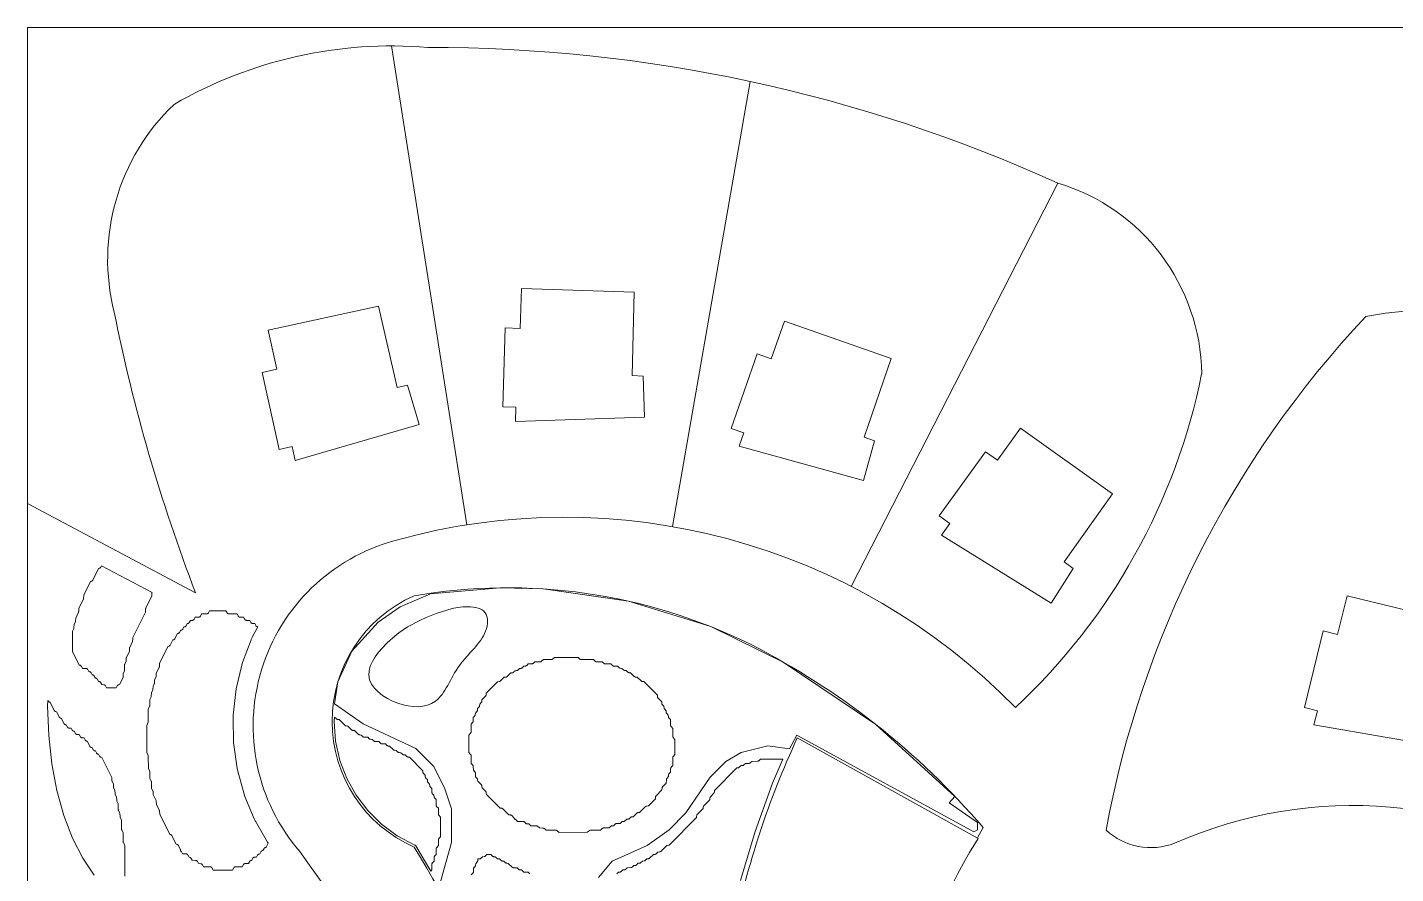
# Model space of a CAD drawing. Header units: inches. Extents: x 36 to 190, y -75 to 56.
# Drawn here: x 91.25 to 107.82, y -0.35 to 9.9 of the extents above; entities that cross this region are included whole.
import ezdxf

# ---------------------------------------------------------------- set-up
doc = ezdxf.new("R2010")
doc.units = ezdxf.units.IN
for name, color, linetype, lineweight in [('01_ORIGINAL_CAD', 7, 'CONTINUOUS', 20), ('02_APPROVED_PDF_OUTLINES', 7, 'CONTINUOUS', 15), ('03_ADDED_AREAS_SAME_COMPOSITION', 7, 'CONTINUOUS', 15), ('04_APPROVED_PERIMETER', 7, 'CONTINUOUS', 15)]:
    doc.layers.add(name, color=color, linetype=linetype, lineweight=lineweight)

# ---------------------------------------------------------------- blocks, each defined once
blk = doc.blocks.new('05_SAND_DOLLAR')
at = {"layer": '01_ORIGINAL_CAD'}
for p, q in [((36.248, 17.906), (36.248, 55.9)), ((36.248, 55.9), (71.442, 55.9))]:
    blk.add_line(p, q, dxfattribs=at)
for points in [[(40.658, 55.675), (41.569, 49.871)], [(45, 55.245), (44.06, 49.85)], [(48.726, 54.013), (46.225, 49.126)], [(38.284, 49.049), (36.248, 50.129)]]:
    blk.add_lwpolyline(points, dxfattribs=at)
for points in [[(43.572, 51.68), (43.598, 52.69), (42.23, 52.734), (42.214, 52.252), (42.035, 52.258), (42.004, 51.303), (42.163, 51.298), (42.158, 51.123), (43.721, 51.177), (43.704, 51.675)], [(40.725, 51.537), (40.502, 52.523), (39.164, 52.23), (39.268, 51.758), (39.093, 51.72), (39.298, 50.787), (39.453, 50.821), (39.491, 50.65), (40.993, 51.087), (40.853, 51.565)], [(46.381, 50.933), (46.709, 51.889), (45.415, 52.34), (45.257, 51.885), (45.088, 51.944), (44.773, 51.041), (44.923, 50.989), (44.866, 50.824), (46.374, 50.409), (46.506, 50.889)], [(48.804, 49.422), (49.389, 50.246), (48.277, 51.045), (47.995, 50.654), (47.85, 50.758), (47.292, 49.982), (47.421, 49.889), (47.319, 49.747), (48.648, 48.921), (48.911, 49.345)], [(53.327, 47.704), (53.561, 48.687), (52.231, 49.012), (52.116, 48.544), (51.942, 48.586), (51.715, 47.658), (51.87, 47.62), (51.829, 47.45), (53.37, 47.181), (53.455, 47.672)]]:
    blk.add_lwpolyline(points, close=True, dxfattribs=at)
for points in [[(44.283, 37.084, 0.090917), (40.931, 45.968, -0.652582), (40.931, 49.011, -0.158741), (45.004, 48.425, -0.098355), (47.824, 46.203), (47.755, 46.078)], [(47.087, 44.63, -0.062406), (47.763, 46.073), (45.572, 47.29, 0.058367), (44.801, 44.944, 0.058367)], [(50.14, 46.014, -0.546754), (57.65, 41.045, 0.171391), (58.184, 40.351, 0.171391)]]:
    blk.add_lwpolyline(points, format="xyb", dxfattribs=at)
for centre, radius, start, end in [((40.658, 50.423), 5.252, 85.2142, 120.0956), ((41.139, 37.317), 18.339, 65.5622, 90.1344), ((39.813, 53.089), 2.593, 133.6015, 194.2753), ((48.026, 51.672), 2.444, 0.7167, 73.3418), ((57.911, 56.571), 21.019, 191.3089, 200.9684), ((61.436, 43.951), 12.326, 136.7478, 169.6154), ((53.373, 47.535), 4.948, 78.6004, 100.6499), ((43.034, 53.196), 7.583, 313.0815, 348.6437), ((42.751, 42.34), 7.624, 44.2289, 105.6047), ((41.312, 47.434), 2.33, 105.2161, 220.7715), ((49.852, 46.755), 0.794, 227.0981, 291.2465), ((22.064, 33.195), 21.619, 354.0583, 36.0319)]:
    blk.add_arc(centre, radius, start, end, dxfattribs=at)
at = {"layer": '02_APPROVED_PDF_OUTLINES'}
for points in [[(42.631, 48.266), (42.918, 48.266), (42.94, 48.246), (42.943, 48.244), (42.945, 48.243), (42.948, 48.241), (42.951, 48.241), (42.954, 48.24), (42.957, 48.24), (43.103, 48.24), (43.126, 48.219), (43.129, 48.218), (43.131, 48.216), (43.134, 48.215), (43.137, 48.214), (43.14, 48.213), (43.143, 48.213), (43.21, 48.213), (43.232, 48.193), (43.235, 48.191), (43.237, 48.189), (43.24, 48.188), (43.243, 48.187), (43.246, 48.187), (43.249, 48.186), (43.315, 48.186), (43.335, 48.167), (43.338, 48.165), (43.34, 48.164), (43.343, 48.162), (43.346, 48.161), (43.349, 48.161), (43.352, 48.16), (43.394, 48.16), (43.412, 48.142), (43.414, 48.14), (43.417, 48.138), (43.421, 48.137), (43.424, 48.136), (43.427, 48.135), (43.447, 48.133), (43.468, 48.114), (43.471, 48.111), (43.474, 48.11), (43.477, 48.108), (43.481, 48.107), (43.484, 48.107), (43.501, 48.106), (43.521, 48.087), (43.524, 48.085), (43.527, 48.083), (43.53, 48.081), (43.534, 48.08), (43.537, 48.08), (43.554, 48.079), (43.598, 48.035), (43.6, 48.033), (43.603, 48.031), (43.607, 48.03), (43.61, 48.028), (43.613, 48.028), (43.633, 48.026), (43.68, 47.98), (43.683, 47.978), (43.685, 47.976), (43.688, 47.975), (43.691, 47.974), (43.694, 47.973), (43.697, 47.973), (43.713, 47.972), (43.877, 47.807), (43.879, 47.787), (43.879, 47.783), (43.88, 47.78), (43.882, 47.777), (43.884, 47.774), (43.886, 47.771), (43.93, 47.727), (43.931, 47.71), (43.931, 47.706), (43.932, 47.703), (43.933, 47.7), (43.935, 47.697), (43.937, 47.694), (43.957, 47.673), (43.959, 47.652), (43.959, 47.649), (43.96, 47.646), (43.962, 47.643), (43.964, 47.64), (43.966, 47.637), (43.983, 47.619), (43.984, 47.602), (43.984, 47.599), (43.985, 47.596), (43.987, 47.592), (43.989, 47.589), (43.991, 47.587), (44.01, 47.566), (44.012, 47.545), (44.013, 47.542), (44.014, 47.538), (44.015, 47.535), (44.017, 47.533), (44.019, 47.53), (44.036, 47.512), (44.037, 47.445), (44.037, 47.442), (44.038, 47.438), (44.039, 47.435), (44.041, 47.432), (44.043, 47.429), (44.063, 47.406), (44.063, 47.311), (44.064, 47.308), (44.064, 47.304), (44.066, 47.301), (44.067, 47.298), (44.07, 47.295), (44.09, 47.272), (44.09, 47.089), (44.071, 47.068), (44.069, 47.066), (44.068, 47.063), (44.066, 47.061), (44.066, 47.058), (44.065, 47.055), (44.065, 47.052), (44.064, 46.954), (44.045, 46.934), (44.043, 46.932), (44.042, 46.929), (44.04, 46.927), (44.039, 46.924), (44.039, 46.921), (44.038, 46.918), (44.038, 46.874), (44.02, 46.857), (44.018, 46.854), (44.016, 46.851), (44.015, 46.848), (44.014, 46.845), (44.013, 46.841), (44.012, 46.821), (43.992, 46.8), (43.99, 46.798), (43.989, 46.795), (43.987, 46.792), (43.986, 46.789), (43.986, 46.786), (43.986, 46.783), (43.985, 46.74), (43.941, 46.696), (43.939, 46.693), (43.937, 46.69), (43.936, 46.687), (43.935, 46.684), (43.934, 46.68), (43.932, 46.66), (43.862, 46.588), (43.86, 46.586), (43.858, 46.583), (43.856, 46.58), (43.855, 46.576), (43.855, 46.573), (43.853, 46.553), (43.769, 46.467), (43.749, 46.465), (43.746, 46.465), (43.742, 46.464), (43.739, 46.462), (43.736, 46.46), (43.734, 46.458), (43.663, 46.387), (43.643, 46.385), (43.64, 46.384), (43.636, 46.383), (43.633, 46.382), (43.63, 46.38), (43.628, 46.378), (43.584, 46.333), (43.567, 46.333), (43.564, 46.332), (43.56, 46.331), (43.557, 46.33), (43.554, 46.328), (43.551, 46.326), (43.531, 46.306), (43.514, 46.306), (43.511, 46.305), (43.507, 46.304), (43.504, 46.303), (43.501, 46.301), (43.498, 46.299), (43.477, 46.279), (43.457, 46.277), (43.454, 46.277), (43.451, 46.276), (43.448, 46.274), (43.445, 46.272), (43.442, 46.27), (43.425, 46.253), (43.382, 46.252), (43.379, 46.252), (43.376, 46.251), (43.373, 46.25), (43.37, 46.249), (43.368, 46.247), (43.365, 46.245), (43.345, 46.225), (43.325, 46.224), (43.321, 46.223), (43.318, 46.222), (43.315, 46.221), (43.312, 46.219), (43.309, 46.216), (43.292, 46.199), (43.226, 46.199), (43.223, 46.199), (43.22, 46.198), (43.217, 46.197), (43.215, 46.196), (43.212, 46.195), (43.21, 46.193), (43.187, 46.172), (43.067, 46.172), (43.064, 46.172), (43.061, 46.171), (43.058, 46.17), (43.055, 46.169), (43.053, 46.168), (43.051, 46.166), (43.028, 46.146), (42.688, 46.145), (42.665, 46.165), (42.663, 46.167), (42.66, 46.169), (42.657, 46.17), (42.654, 46.171), (42.651, 46.172), (42.648, 46.172), (42.529, 46.172), (42.509, 46.191), (42.507, 46.193), (42.504, 46.194), (42.501, 46.196), (42.498, 46.197), (42.495, 46.197), (42.492, 46.198), (42.449, 46.199), (42.426, 46.219), (42.424, 46.221), (42.421, 46.222), (42.418, 46.224), (42.415, 46.225), (42.412, 46.225), (42.409, 46.225), (42.343, 46.225), (42.326, 46.243), (42.324, 46.245), (42.321, 46.247), (42.317, 46.248), (42.314, 46.249), (42.311, 46.25), (42.29, 46.251), (42.267, 46.273), (42.264, 46.274), (42.262, 46.276), (42.259, 46.277), (42.256, 46.278), (42.253, 46.279), (42.25, 46.279), (42.184, 46.279), (42.167, 46.296), (42.164, 46.298), (42.162, 46.3), (42.159, 46.301), (42.156, 46.303), (42.152, 46.303), (42.152, 46.303), (42.152, 46.304), (42.151, 46.307), (42.15, 46.31), (42.148, 46.313), (42.147, 46.316), (42.144, 46.319), (42.114, 46.35), (42.111, 46.352), (42.108, 46.354), (42.105, 46.355), (42.102, 46.356), (42.098, 46.357), (42.079, 46.359), (42.007, 46.43), (42.005, 46.432), (42.002, 46.434), (41.999, 46.436), (41.995, 46.437), (41.992, 46.437), (41.972, 46.439), (41.808, 46.605), (41.806, 46.625), (41.805, 46.628), (41.804, 46.632), (41.803, 46.635), (41.801, 46.638), (41.799, 46.64), (41.754, 46.685), (41.753, 46.706), (41.752, 46.709), (41.751, 46.712), (41.75, 46.715), (41.748, 46.718), (41.746, 46.721), (41.702, 46.766), (41.701, 46.782), (41.7, 46.786), (41.7, 46.789), (41.698, 46.793), (41.696, 46.796), (41.694, 46.798), (41.675, 46.819), (41.674, 46.862), (41.674, 46.865), (41.673, 46.868), (41.672, 46.871), (41.671, 46.874), (41.669, 46.876), (41.667, 46.879), (41.649, 46.899), (41.647, 46.943), (41.647, 46.946), (41.647, 46.949), (41.646, 46.952), (41.644, 46.954), (41.643, 46.957), (41.641, 46.959), (41.622, 46.979), (41.622, 47.074), (41.621, 47.077), (41.621, 47.081), (41.619, 47.084), (41.618, 47.087), (41.615, 47.09), (41.595, 47.113), (41.595, 47.205), (41.595, 47.324), (41.615, 47.347), (41.617, 47.349), (41.619, 47.353), (41.62, 47.356), (41.621, 47.359), (41.621, 47.363), (41.621, 47.457), (41.64, 47.477), (41.642, 47.48), (41.643, 47.482), (41.645, 47.485), (41.646, 47.488), (41.646, 47.491), (41.646, 47.494), (41.647, 47.537), (41.664, 47.555), (41.667, 47.558), (41.668, 47.561), (41.67, 47.564), (41.671, 47.567), (41.671, 47.57), (41.673, 47.591), (41.693, 47.612), (41.695, 47.614), (41.697, 47.617), (41.698, 47.621), (41.699, 47.624), (41.699, 47.628), (41.7, 47.645), (41.717, 47.662), (41.72, 47.665), (41.721, 47.668), (41.723, 47.671), (41.724, 47.674), (41.724, 47.678), (41.726, 47.698), (41.745, 47.719), (41.748, 47.722), (41.75, 47.725), (41.751, 47.728), (41.752, 47.732), (41.752, 47.735), (41.753, 47.752), (41.797, 47.797), (41.799, 47.799), (41.801, 47.802), (41.802, 47.805), (41.803, 47.809), (41.804, 47.812), (41.805, 47.832), (41.943, 47.971), (41.962, 47.973), (41.966, 47.974), (41.969, 47.975), (41.972, 47.976), (41.975, 47.978), (41.978, 47.98), (42.022, 48.025), (42.042, 48.027), (42.045, 48.027), (42.049, 48.028), (42.052, 48.03), (42.055, 48.032), (42.057, 48.034), (42.101, 48.078), (42.118, 48.079), (42.121, 48.079), (42.125, 48.08), (42.128, 48.082), (42.131, 48.084), (42.134, 48.086), (42.154, 48.105), (42.171, 48.106), (42.174, 48.106), (42.178, 48.107), (42.181, 48.109), (42.184, 48.111), (42.187, 48.113), (42.207, 48.132), (42.224, 48.133), (42.227, 48.133), (42.231, 48.134), (42.234, 48.136), (42.237, 48.137), (42.24, 48.14), (42.261, 48.159), (42.28, 48.161), (42.284, 48.162), (42.287, 48.163), (42.29, 48.164), (42.293, 48.166), (42.296, 48.168), (42.313, 48.186), (42.356, 48.187), (42.359, 48.187), (42.362, 48.187), (42.365, 48.188), (42.368, 48.19), (42.37, 48.191), (42.372, 48.193), (42.392, 48.212), (42.459, 48.213), (42.462, 48.213), (42.465, 48.213), (42.467, 48.214), (42.47, 48.215), (42.473, 48.217), (42.475, 48.219), (42.498, 48.239), (42.591, 48.24), (42.594, 48.24), (42.597, 48.24), (42.6, 48.241), (42.603, 48.242), (42.605, 48.244), (42.608, 48.246)], [(39.967, 47.543), (39.969, 47.542), (39.992, 47.521), (39.995, 47.518), (39.998, 47.517), (40.001, 47.515), (40.004, 47.514), (40.008, 47.514), (40.024, 47.513), (40.095, 47.442), (40.098, 47.44), (40.101, 47.438), (40.104, 47.436), (40.107, 47.435), (40.111, 47.435), (40.13, 47.433), (40.175, 47.388), (40.177, 47.386), (40.18, 47.384), (40.184, 47.383), (40.187, 47.382), (40.19, 47.381), (40.21, 47.379), (40.257, 47.333), (40.26, 47.331), (40.262, 47.33), (40.265, 47.328), (40.268, 47.327), (40.271, 47.326), (40.274, 47.326), (40.291, 47.325), (40.314, 47.305), (40.317, 47.303), (40.319, 47.301), (40.322, 47.3), (40.325, 47.299), (40.328, 47.299), (40.331, 47.298), (40.37, 47.298), (40.387, 47.281), (40.39, 47.279), (40.393, 47.277), (40.396, 47.276), (40.399, 47.275), (40.403, 47.274), (40.423, 47.272), (40.444, 47.253), (40.446, 47.251), (40.449, 47.249), (40.451, 47.248), (40.454, 47.247), (40.457, 47.246), (40.46, 47.246), (40.504, 47.245), (40.527, 47.224), (40.529, 47.223), (40.532, 47.221), (40.534, 47.22), (40.537, 47.219), (40.54, 47.218), (40.543, 47.218), (40.583, 47.218), (40.603, 47.199), (40.606, 47.197), (40.609, 47.195), (40.612, 47.193), (40.616, 47.193), (40.619, 47.192), (40.635, 47.191), (40.68, 47.147), (40.682, 47.145), (40.685, 47.143), (40.688, 47.142), (40.692, 47.141), (40.695, 47.14), (40.715, 47.138), (40.736, 47.119), (40.739, 47.116), (40.742, 47.114), (40.745, 47.113), (40.748, 47.112), (40.752, 47.112), (40.769, 47.111), (40.789, 47.092), (40.792, 47.09), (40.795, 47.088), (40.798, 47.086), (40.802, 47.085), (40.805, 47.085), (40.822, 47.084), (40.842, 47.065), (40.845, 47.063), (40.848, 47.061), (40.851, 47.059), (40.855, 47.059), (40.858, 47.058), (40.875, 47.057), (41.038, 46.892), (41.039, 46.876), (41.039, 46.872), (41.04, 46.869), (41.042, 46.865), (41.043, 46.862), (41.046, 46.86), (41.065, 46.839), (41.067, 46.818), (41.068, 46.815), (41.069, 46.812), (41.07, 46.808), (41.072, 46.806), (41.074, 46.803), (41.092, 46.785), (41.092, 46.768), (41.093, 46.765), (41.094, 46.761), (41.095, 46.758), (41.097, 46.755), (41.099, 46.752), (41.119, 46.731), (41.12, 46.711), (41.121, 46.708), (41.122, 46.704), (41.123, 46.701), (41.125, 46.698), (41.127, 46.696), (41.145, 46.678), (41.146, 46.635), (41.146, 46.632), (41.147, 46.629), (41.147, 46.626), (41.149, 46.623), (41.15, 46.62), (41.152, 46.618), (41.172, 46.597), (41.174, 46.577), (41.174, 46.573), (41.175, 46.57), (41.177, 46.567), (41.179, 46.564), (41.181, 46.562), (41.198, 46.544), (41.198, 46.477), (41.198, 46.473), (41.199, 46.47), (41.2, 46.467), (41.202, 46.463), (41.204, 46.461), (41.225, 46.437), (41.225, 46.37), (41.225, 46.366), (41.226, 46.362), (41.227, 46.359), (41.229, 46.356), (41.231, 46.353), (41.251, 46.33), (41.252, 46.093), (41.232, 46.07), (41.23, 46.067), (41.228, 46.064), (41.227, 46.06), (41.226, 46.057), (41.226, 46.053), (41.225, 45.986), (41.205, 45.962), (41.203, 45.96), (41.201, 45.956), (41.2, 45.953), (41.199, 45.95), (41.199, 45.946), (41.199, 45.879), (41.18, 45.858), (41.178, 45.856), (41.177, 45.854), (41.176, 45.851), (41.175, 45.848), (41.174, 45.845), (41.174, 45.842), (41.173, 45.798), (41.153, 45.775), (41.15, 45.772), (41.149, 45.769), (41.147, 45.765), (41.147, 45.762), (41.146, 45.758), (41.146, 45.691), (41.132, 45.675), (40.952, 45.981), (40.95, 45.984), (40.948, 45.987), (40.945, 45.989), (40.942, 45.991), (40.728, 46.104), (40.537, 46.245), (40.37, 46.409), (40.229, 46.595), (40.116, 46.799), (40.032, 47.018), (39.981, 47.25), (39.963, 47.49)]]:
    blk.add_lwpolyline(points, close=True, dxfattribs=at)
for points in [[(43.386, 45.644), (43.406, 45.664), (43.423, 45.664), (43.426, 45.665), (43.43, 45.666), (43.433, 45.667), (43.436, 45.669), (43.439, 45.671), (43.46, 45.691), (43.48, 45.693), (43.483, 45.693), (43.486, 45.694), (43.49, 45.696), (43.492, 45.698), (43.495, 45.7), (43.512, 45.717), (43.555, 45.718), (43.558, 45.718), (43.561, 45.719), (43.564, 45.72), (43.567, 45.721), (43.569, 45.723), (43.572, 45.725), (43.592, 45.744), (43.609, 45.745), (43.612, 45.745), (43.616, 45.746), (43.619, 45.748), (43.622, 45.75), (43.625, 45.752), (43.645, 45.771), (43.662, 45.772), (43.665, 45.772), (43.669, 45.773), (43.672, 45.775), (43.675, 45.777), (43.678, 45.779), (43.698, 45.798), (43.718, 45.8), (43.722, 45.801), (43.725, 45.802), (43.728, 45.803), (43.731, 45.805), (43.734, 45.807), (43.751, 45.825), (43.768, 45.826), (43.771, 45.826), (43.774, 45.827), (43.777, 45.828), (43.779, 45.829), (43.782, 45.831), (43.784, 45.833), (43.831, 45.879), (43.847, 45.879), (43.851, 45.88), (43.854, 45.881), (43.858, 45.882), (43.861, 45.884), (43.863, 45.886), (43.884, 45.906), (43.904, 45.908), (43.907, 45.908), (43.911, 45.909), (43.914, 45.911), (43.917, 45.913), (43.919, 45.915), (43.991, 45.987), (44.014, 45.99), (44.017, 45.991), (44.02, 45.992), (44.023, 45.994), (44.025, 45.995), (44.028, 45.998), (44.346, 46.32), (44.348, 46.322), (44.35, 46.325), (44.351, 46.328), (44.352, 46.331), (44.353, 46.334), (44.356, 46.357), (44.427, 46.43), (44.429, 46.432), (44.431, 46.435), (44.433, 46.438), (44.434, 46.442), (44.434, 46.445), (44.436, 46.465), (44.507, 46.537), (44.509, 46.54), (44.511, 46.543), (44.512, 46.546), (44.513, 46.549), (44.514, 46.553), (44.515, 46.573), (44.561, 46.62), (44.563, 46.623), (44.565, 46.625), (44.566, 46.628), (44.567, 46.631), (44.568, 46.634), (44.568, 46.637), (44.569, 46.653), (44.838, 46.926), (44.854, 46.927), (44.857, 46.927), (44.861, 46.928), (44.864, 46.93), (44.867, 46.932), (44.87, 46.934), (44.891, 46.954), (44.911, 46.955), (44.914, 46.956), (44.917, 46.957), (44.921, 46.958), (44.923, 46.96), (44.926, 46.963), (44.943, 46.98), (44.986, 46.981), (44.989, 46.981), (44.992, 46.982), (44.995, 46.983), (44.998, 46.984), (45, 46.986), (45.003, 46.988), (45.022, 47.006), (45.089, 47.007), (45.092, 47.007), (45.095, 47.008), (45.098, 47.008), (45.1, 47.01), (45.103, 47.011), (45.105, 47.013), (45.128, 47.033), (45.397, 47.034), (45.272, 46.743), (45.272, 46.742), (45.061, 46.158), (45.061, 46.157), (44.885, 45.564)], [(41.624, 45.632), (41.643, 45.652), (41.645, 45.655), (41.647, 45.657), (41.648, 45.66), (41.649, 45.663), (41.65, 45.666), (41.65, 45.669), (41.651, 45.713), (41.67, 45.733), (41.672, 45.736), (41.674, 45.739), (41.675, 45.742), (41.676, 45.745), (41.676, 45.749), (41.677, 45.766), (41.696, 45.787), (41.698, 45.789), (41.7, 45.792), (41.701, 45.796), (41.702, 45.799), (41.703, 45.803), (41.703, 45.819), (41.708, 45.824), (41.728, 45.826), (41.731, 45.826), (41.734, 45.827), (41.737, 45.829), (41.74, 45.831), (41.743, 45.833), (41.761, 45.851), (41.781, 45.853), (41.784, 45.853), (41.787, 45.854), (41.79, 45.856), (41.793, 45.857), (41.796, 45.86), (41.813, 45.877), (41.86, 45.877), (41.88, 45.858), (41.882, 45.856), (41.885, 45.854), (41.889, 45.852), (41.892, 45.852), (41.896, 45.851), (41.912, 45.85), (41.933, 45.831), (41.936, 45.829), (41.939, 45.827), (41.942, 45.826), (41.945, 45.825), (41.949, 45.824), (41.966, 45.824), (41.986, 45.804), (41.989, 45.802), (41.992, 45.8), (41.995, 45.799), (41.998, 45.798), (42.002, 45.798), (42.019, 45.797), (42.039, 45.778), (42.042, 45.775), (42.045, 45.773), (42.048, 45.772), (42.052, 45.771), (42.055, 45.771), (42.072, 45.77), (42.119, 45.724), (42.121, 45.722), (42.124, 45.72), (42.126, 45.719), (42.129, 45.718), (42.132, 45.717), (42.135, 45.717), (42.178, 45.716), (42.195, 45.699), (42.198, 45.697), (42.201, 45.695), (42.204, 45.693), (42.207, 45.692), (42.211, 45.692), (42.231, 45.69), (42.252, 45.67), (42.254, 45.668), (42.257, 45.667), (42.259, 45.665), (42.262, 45.664), (42.265, 45.664), (42.268, 45.664), (42.311, 45.663), (42.331, 45.644)]]:
    blk.add_lwpolyline(points, dxfattribs=at)
blk.add_open_spline([(41.583, 48.88), (41.67, 48.88), (41.753, 48.861), (41.792, 48.807), (41.831, 48.753), (41.827, 48.664), (41.797, 48.584), (41.74, 48.432), (41.586, 48.315), (41.48, 48.167), (41.368, 48.013), (41.31, 47.824), (41.189, 47.734), (41.074, 47.648), (40.902, 47.652), (40.736, 47.711), (40.561, 47.774), (40.391, 47.898), (40.382, 48.049), (40.374, 48.192), (40.512, 48.36), (40.645, 48.48), (40.783, 48.605), (40.916, 48.678), (41.078, 48.748), (41.234, 48.816), (41.417, 48.881), (41.583, 48.88)], degree=3, knots=[0, 0, 0, 0, 0.064087, 0.064087, 0.064087, 0.127767, 0.127767, 0.127767, 0.250022, 0.250022, 0.250022, 0.378226, 0.378226, 0.378226, 0.499964, 0.499964, 0.499964, 0.627933, 0.627933, 0.627933, 0.750468, 0.750468, 0.750468, 0.878017, 0.878017, 0.878017, 1, 1, 1, 1], dxfattribs=at)
at = {"layer": '03_ADDED_AREAS_SAME_COMPOSITION'}
for points in [[(37.758, 49.051), (37.758, 49.051), (37.757, 49.048), (37.757, 49.044), (37.756, 49.011), (37.682, 48.861), (37.681, 48.858), (37.68, 48.854), (37.68, 48.851), (37.678, 48.814), (37.526, 48.505), (37.525, 48.502), (37.524, 48.499), (37.524, 48.495), (37.522, 48.458), (37.487, 48.387), (37.486, 48.384), (37.485, 48.38), (37.485, 48.377), (37.483, 48.34), (37.447, 48.264), (37.446, 48.261), (37.445, 48.258), (37.445, 48.254), (37.444, 48.221), (37.428, 48.185), (37.427, 48.182), (37.426, 48.178), (37.426, 48.175), (37.425, 48.102), (37.409, 48.067), (37.407, 48.064), (37.406, 48.06), (37.406, 48.057), (37.406, 48.024), (37.362, 47.936), (37.357, 47.935), (37.354, 47.935), (37.351, 47.934), (37.348, 47.933), (37.345, 47.931), (37.343, 47.929), (37.341, 47.927), (37.339, 47.925), (37.337, 47.922), (37.324, 47.897), (37.285, 47.897), (37.208, 47.897), (37.195, 47.922), (37.193, 47.924), (37.191, 47.927), (37.189, 47.929), (37.186, 47.931), (37.183, 47.933), (37.18, 47.934), (37.177, 47.935), (37.174, 47.935), (37.15, 47.936), (37.138, 47.959), (37.137, 47.961), (37.134, 47.964), (37.132, 47.966), (37.129, 47.968), (37.127, 47.97), (37.123, 47.971), (37.12, 47.972), (37.111, 47.974), (37.097, 48), (37.095, 48.003), (37.093, 48.006), (37.091, 48.008), (37.089, 48.01), (37.086, 48.011), (37.083, 48.012), (37.08, 48.013), (37.077, 48.014), (37.071, 48.014), (37.058, 48.04), (37.056, 48.043), (37.054, 48.045), (37.052, 48.047), (37.05, 48.049), (37.047, 48.051), (37.044, 48.052), (37.041, 48.053), (37.038, 48.053), (37.032, 48.054), (37.019, 48.079), (37.017, 48.082), (37.015, 48.084), (37.013, 48.087), (37.011, 48.088), (37.008, 48.09), (37.005, 48.091), (37.002, 48.092), (36.999, 48.093), (36.993, 48.093), (36.98, 48.119), (36.978, 48.121), (36.976, 48.124), (36.974, 48.126), (36.971, 48.128), (36.968, 48.13), (36.965, 48.131), (36.962, 48.132), (36.958, 48.132), (36.915, 48.133), (36.902, 48.158), (36.9, 48.161), (36.898, 48.163), (36.896, 48.165), (36.893, 48.167), (36.891, 48.169), (36.888, 48.17), (36.885, 48.171), (36.882, 48.171), (36.877, 48.172), (36.794, 48.338), (36.794, 48.585), (36.809, 48.616), (36.81, 48.619), (36.811, 48.622), (36.811, 48.626), (36.813, 48.663), (36.83, 48.699), (36.831, 48.702), (36.832, 48.706), (36.832, 48.709), (36.833, 48.742), (36.867, 48.813), (36.869, 48.816), (36.869, 48.82), (36.87, 48.823), (36.871, 48.861), (36.926, 48.971), (36.927, 48.974), (36.928, 48.978), (36.928, 48.981), (36.93, 49.019), (37.013, 49.187), (37.022, 49.189), (37.025, 49.189), (37.028, 49.191), (37.031, 49.192), (37.033, 49.194), (37.036, 49.197), (37.038, 49.199), (37.039, 49.202), (37.11, 49.345), (37.119, 49.347), (37.122, 49.347), (37.125, 49.349), (37.128, 49.35), (37.131, 49.352), (37.133, 49.355), (37.135, 49.357), (37.137, 49.36), (37.145, 49.376)], [(38.103, 45.92), (38.102, 45.931), (38.102, 45.934), (38.101, 45.938), (38.1, 45.941), (38.077, 45.986), (38.075, 45.989), (38.073, 45.992), (38.071, 45.994), (38.068, 45.996), (38.065, 45.998), (38.062, 45.999), (38.059, 46), (38.05, 46.001), (37.999, 46.105), (37.997, 46.107), (37.995, 46.11), (37.993, 46.112), (37.99, 46.114), (37.987, 46.116), (37.984, 46.117), (37.981, 46.118), (37.972, 46.12), (37.85, 46.367), (37.848, 46.404), (37.848, 46.407), (37.847, 46.411), (37.845, 46.414), (37.81, 46.485), (37.809, 46.522), (37.808, 46.526), (37.808, 46.529), (37.806, 46.532), (37.771, 46.603), (37.771, 46.636), (37.77, 46.64), (37.77, 46.643), (37.768, 46.646), (37.752, 46.682), (37.751, 46.754), (37.751, 46.758), (37.75, 46.761), (37.749, 46.765), (37.732, 46.8), (37.731, 46.873), (37.731, 46.876), (37.73, 46.88), (37.729, 46.883), (37.713, 46.918), (37.712, 47.066), (37.712, 47.069), (37.711, 47.073), (37.71, 47.076), (37.693, 47.115), (37.693, 47.259), (37.693, 47.442), (37.71, 47.481), (37.711, 47.485), (37.712, 47.488), (37.712, 47.491), (37.712, 47.639), (37.728, 47.674), (37.73, 47.677), (37.73, 47.681), (37.731, 47.684), (37.731, 47.757), (37.747, 47.788), (37.748, 47.792), (37.749, 47.795), (37.749, 47.798), (37.751, 47.836), (37.767, 47.872), (37.768, 47.875), (37.769, 47.878), (37.769, 47.882), (37.77, 47.915), (37.785, 47.946), (37.787, 47.95), (37.788, 47.953), (37.788, 47.956), (37.789, 47.994), (37.806, 48.03), (37.807, 48.033), (37.808, 48.036), (37.808, 48.04), (37.809, 48.073), (37.844, 48.144), (37.845, 48.147), (37.846, 48.15), (37.846, 48.154), (37.848, 48.191), (37.95, 48.399), (37.959, 48.4), (37.962, 48.401), (37.965, 48.403), (37.968, 48.404), (37.971, 48.406), (37.973, 48.408), (37.975, 48.411), (37.977, 48.414), (38.009, 48.478), (38.018, 48.48), (38.021, 48.48), (38.024, 48.482), (38.027, 48.483), (38.029, 48.485), (38.032, 48.488), (38.034, 48.49), (38.035, 48.493), (38.067, 48.556), (38.072, 48.556), (38.075, 48.557), (38.078, 48.558), (38.081, 48.559), (38.084, 48.56), (38.086, 48.562), (38.088, 48.564), (38.09, 48.567), (38.092, 48.569), (38.105, 48.595), (38.111, 48.596), (38.114, 48.596), (38.117, 48.597), (38.12, 48.598), (38.123, 48.6), (38.125, 48.602), (38.127, 48.604), (38.129, 48.606), (38.131, 48.609), (38.144, 48.635), (38.15, 48.635), (38.153, 48.636), (38.156, 48.637), (38.159, 48.638), (38.162, 48.639), (38.164, 48.641), (38.166, 48.643), (38.168, 48.646), (38.17, 48.649), (38.184, 48.676), (38.193, 48.677), (38.196, 48.678), (38.199, 48.679), (38.202, 48.681), (38.205, 48.683), (38.207, 48.685), (38.209, 48.688), (38.211, 48.691), (38.222, 48.713), (38.246, 48.714), (38.25, 48.715), (38.253, 48.715), (38.256, 48.717), (38.259, 48.718), (38.261, 48.72), (38.264, 48.722), (38.266, 48.725), (38.267, 48.728), (38.28, 48.752), (38.321, 48.753), (38.325, 48.753), (38.328, 48.753), (38.331, 48.755), (38.334, 48.756), (38.337, 48.758), (38.339, 48.76), (38.341, 48.763), (38.343, 48.765), (38.358, 48.792), (38.419, 48.792), (38.422, 48.792), (38.425, 48.793), (38.428, 48.794), (38.431, 48.796), (38.434, 48.797), (38.437, 48.8), (38.439, 48.802), (38.44, 48.805), (38.455, 48.831), (38.651, 48.832), (38.666, 48.805), (38.668, 48.803), (38.67, 48.8), (38.672, 48.798), (38.675, 48.796), (38.678, 48.795), (38.681, 48.793), (38.684, 48.793), (38.687, 48.793), (38.788, 48.792), (38.802, 48.766), (38.804, 48.763), (38.806, 48.761), (38.809, 48.759), (38.812, 48.757), (38.814, 48.755), (38.818, 48.754), (38.821, 48.754), (38.824, 48.753), (38.866, 48.753), (38.881, 48.727), (38.882, 48.724), (38.884, 48.721), (38.887, 48.719), (38.89, 48.717), (38.893, 48.716), (38.896, 48.715), (38.899, 48.714), (38.902, 48.714), (38.943, 48.714), (38.956, 48.689), (38.958, 48.686), (38.96, 48.684), (38.962, 48.682), (38.965, 48.68), (38.968, 48.678), (38.971, 48.677), (38.974, 48.676), (38.977, 48.676), (39.001, 48.675), (39.013, 48.652), (39.014, 48.649), (39.016, 48.647), (39.019, 48.645), (39.021, 48.643), (39.024, 48.641), (39.027, 48.64), (39.031, 48.639), (39.04, 48.637), (39.04, 48.637), (38.972, 48.509), (38.971, 48.507), (38.96, 48.482), (38.959, 48.48), (38.854, 48.202), (38.854, 48.201), (38.846, 48.174), (38.845, 48.172), (38.776, 47.883), (38.776, 47.881), (38.771, 47.854), (38.771, 47.852), (38.74, 47.56), (38.74, 47.558), (38.739, 47.53), (38.739, 47.529), (38.745, 47.237), (38.745, 47.236), (38.747, 47.208), (38.747, 47.207), (38.789, 46.919), (38.789, 46.917), (38.795, 46.89), (38.795, 46.889), (38.873, 46.609), (38.873, 46.607), (38.882, 46.581), (38.883, 46.58), (38.995, 46.31), (38.996, 46.309), (39.008, 46.284), (39.009, 46.283), (39.155, 46.028), (39.156, 46.026), (39.164, 46.013), (39.14, 45.965), (39.135, 45.964), (39.132, 45.964), (39.129, 45.963), (39.126, 45.962), (39.123, 45.96), (39.121, 45.958), (39.119, 45.956), (39.117, 45.954), (39.115, 45.951), (39.101, 45.925), (39.096, 45.925), (39.093, 45.924), (39.09, 45.923), (39.087, 45.922), (39.084, 45.921), (39.082, 45.919), (39.08, 45.917), (39.078, 45.914), (39.076, 45.911), (39.062, 45.884), (39.053, 45.883), (39.05, 45.882), (39.046, 45.881), (39.044, 45.879), (39.041, 45.877), (39.039, 45.875), (39.037, 45.872), (39.035, 45.869), (39.024, 45.847), (38.999, 45.846), (38.996, 45.845), (38.993, 45.845), (38.99, 45.843), (38.987, 45.842), (38.985, 45.84), (38.982, 45.838), (38.98, 45.835), (38.978, 45.832), (38.964, 45.805), (38.955, 45.804), (38.952, 45.803), (38.949, 45.802), (38.946, 45.8), (38.943, 45.798), (38.941, 45.796), (38.939, 45.793), (38.937, 45.79), (38.926, 45.768), (38.885, 45.768), (38.882, 45.768), (38.879, 45.767), (38.876, 45.766), (38.873, 45.764), (38.87, 45.763), (38.868, 45.76), (38.866, 45.758), (38.864, 45.755), (38.849, 45.729), (38.768, 45.728), (38.765, 45.728), (38.762, 45.727), (38.759, 45.726), (38.756, 45.725), (38.753, 45.723), (38.751, 45.721), (38.749, 45.718), (38.747, 45.715), (38.732, 45.689), (38.497, 45.689), (38.482, 45.715), (38.481, 45.718), (38.478, 45.72), (38.476, 45.723), (38.473, 45.724), (38.47, 45.726), (38.467, 45.727), (38.464, 45.728), (38.461, 45.728), (38.381, 45.728), (38.368, 45.752), (38.366, 45.755), (38.364, 45.758), (38.362, 45.76), (38.359, 45.762), (38.356, 45.764), (38.353, 45.765), (38.35, 45.765), (38.347, 45.766), (38.322, 45.767), (38.307, 45.794), (38.305, 45.796), (38.303, 45.799), (38.3, 45.801), (38.298, 45.803), (38.295, 45.804), (38.292, 45.806), (38.288, 45.806), (38.285, 45.806), (38.244, 45.807), (38.233, 45.829), (38.231, 45.832), (38.229, 45.834), (38.227, 45.837), (38.224, 45.838), (38.221, 45.84), (38.218, 45.841), (38.215, 45.842), (38.206, 45.844), (38.19, 45.873), (38.188, 45.875), (38.186, 45.878), (38.183, 45.88), (38.18, 45.882), (38.178, 45.883), (38.174, 45.884), (38.171, 45.885), (38.168, 45.885), (38.127, 45.885), (38.116, 45.908), (38.114, 45.91), (38.113, 45.913), (38.11, 45.915), (38.108, 45.917), (38.106, 45.918)]]:
    blk.add_lwpolyline(points, close=True, dxfattribs=at)
blk.add_lwpolyline([(37.058, 45.625), (36.918, 45.831), (36.795, 46.074), (36.69, 46.35), (36.606, 46.652), (36.544, 46.978), (36.506, 47.321), (36.493, 47.678), (36.495, 47.744), (36.498, 47.738), (36.5, 47.736), (36.502, 47.733), (36.504, 47.731), (36.506, 47.729), (36.509, 47.727), (36.512, 47.726), (36.515, 47.725), (36.518, 47.725), (36.523, 47.725), (36.574, 47.622), (36.576, 47.62), (36.578, 47.617), (36.58, 47.615), (36.583, 47.613), (36.586, 47.611), (36.589, 47.61), (36.592, 47.609), (36.601, 47.607), (36.633, 47.544), (36.634, 47.541), (36.636, 47.538), (36.639, 47.536), (36.641, 47.534), (36.644, 47.532), (36.647, 47.531), (36.651, 47.53), (36.659, 47.529), (36.693, 47.462), (36.695, 47.46), (36.697, 47.457), (36.699, 47.455), (36.702, 47.453), (36.704, 47.452), (36.707, 47.45), (36.71, 47.449), (36.713, 47.449), (36.719, 47.448), (36.735, 47.421), (36.737, 47.418), (36.739, 47.416), (36.741, 47.414), (36.744, 47.412), (36.747, 47.41), (36.75, 47.409), (36.753, 47.408), (36.756, 47.408), (36.778, 47.408), (36.789, 47.386), (36.791, 47.383), (36.793, 47.38), (36.795, 47.378), (36.798, 47.376), (36.801, 47.375), (36.804, 47.373), (36.807, 47.373), (36.816, 47.371), (36.83, 47.344), (36.832, 47.341), (36.834, 47.339), (36.836, 47.336), (36.839, 47.335), (36.842, 47.333), (36.845, 47.332), (36.848, 47.331), (36.851, 47.331), (36.876, 47.33), (36.891, 47.303), (36.893, 47.3), (36.895, 47.298), (36.898, 47.295), (36.9, 47.293), (36.903, 47.292), (36.906, 47.291), (36.909, 47.29), (36.913, 47.29), (36.934, 47.29), (36.947, 47.265), (36.949, 47.263), (36.951, 47.26), (36.953, 47.258), (36.956, 47.256), (36.958, 47.254), (36.961, 47.253), (36.964, 47.252), (36.967, 47.252), (36.973, 47.252), (37.004, 47.189), (37.005, 47.186), (37.008, 47.183), (37.01, 47.181), (37.013, 47.179), (37.015, 47.177), (37.019, 47.176), (37.022, 47.175), (37.031, 47.174), (37.045, 47.147), (37.047, 47.144), (37.049, 47.142), (37.051, 47.14), (37.053, 47.138), (37.056, 47.136), (37.059, 47.135), (37.062, 47.134), (37.065, 47.134), (37.071, 47.133), (37.084, 47.108), (37.086, 47.105), (37.088, 47.102), (37.09, 47.1), (37.092, 47.098), (37.095, 47.097), (37.098, 47.096), (37.101, 47.095), (37.104, 47.094), (37.11, 47.094), (37.123, 47.068), (37.125, 47.065), (37.127, 47.063), (37.129, 47.061), (37.131, 47.059), (37.134, 47.057), (37.137, 47.056), (37.14, 47.055), (37.143, 47.055), (37.148, 47.054), (37.27, 46.809), (37.271, 46.776), (37.271, 46.772), (37.272, 46.769), (37.273, 46.766), (37.29, 46.73), (37.291, 46.692), (37.292, 46.689), (37.293, 46.686), (37.294, 46.683), (37.309, 46.651), (37.31, 46.618), (37.31, 46.614), (37.311, 46.611), (37.312, 46.608), (37.329, 46.572), (37.331, 46.535), (37.331, 46.531), (37.332, 46.528), (37.333, 46.525), (37.348, 46.493), (37.349, 46.421), (37.349, 46.417), (37.35, 46.414), (37.352, 46.411), (37.368, 46.375), (37.37, 46.337), (37.37, 46.334), (37.371, 46.331), (37.372, 46.327), (37.388, 46.296), (37.388, 46.188), (37.388, 46.185), (37.389, 46.182), (37.39, 46.178), (37.407, 46.139), (37.407, 46.03), (37.408, 46.027), (37.408, 46.024), (37.41, 46.021), (37.427, 45.981), (37.427, 45.615)], dxfattribs=at)
at = {"layer": '04_APPROVED_PERIMETER'}
blk.add_lwpolyline([(41.228, 45.461), (41.386, 46.024), (41.385, 46.429), (41.304, 46.674), (41.17, 46.944), (40.953, 47.163), (40.313, 47.46), (39.968, 47.702), (40.008, 47.968), (40.176, 48.34), (40.497, 48.692), (40.762, 48.88), (41.129, 49.037), (41.974, 49.108), (42.495, 49.095), (43.526, 48.947), (44.523, 48.639), (45.402, 48.21), (46.523, 47.453), (47.481, 46.58), (47.41, 46.503), (47.753, 46.264), (47.753, 46.178), (47.709, 46.151), (45.566, 47.324), (45.477, 47.156), (45.215, 47.195), (44.894, 47.114), (44.706, 47.005), (44.516, 46.813), (44.223, 46.381), (44.019, 46.175), (43.754, 45.987), (43.328, 45.796), (43.163, 45.599)], dxfattribs=at)

msp = doc.modelspace()

# ---------------------------------------------------------------- block references
msp.add_blockref('05_SAND_DOLLAR', (55, -46))

doc.saveas('drawing.dxf')
